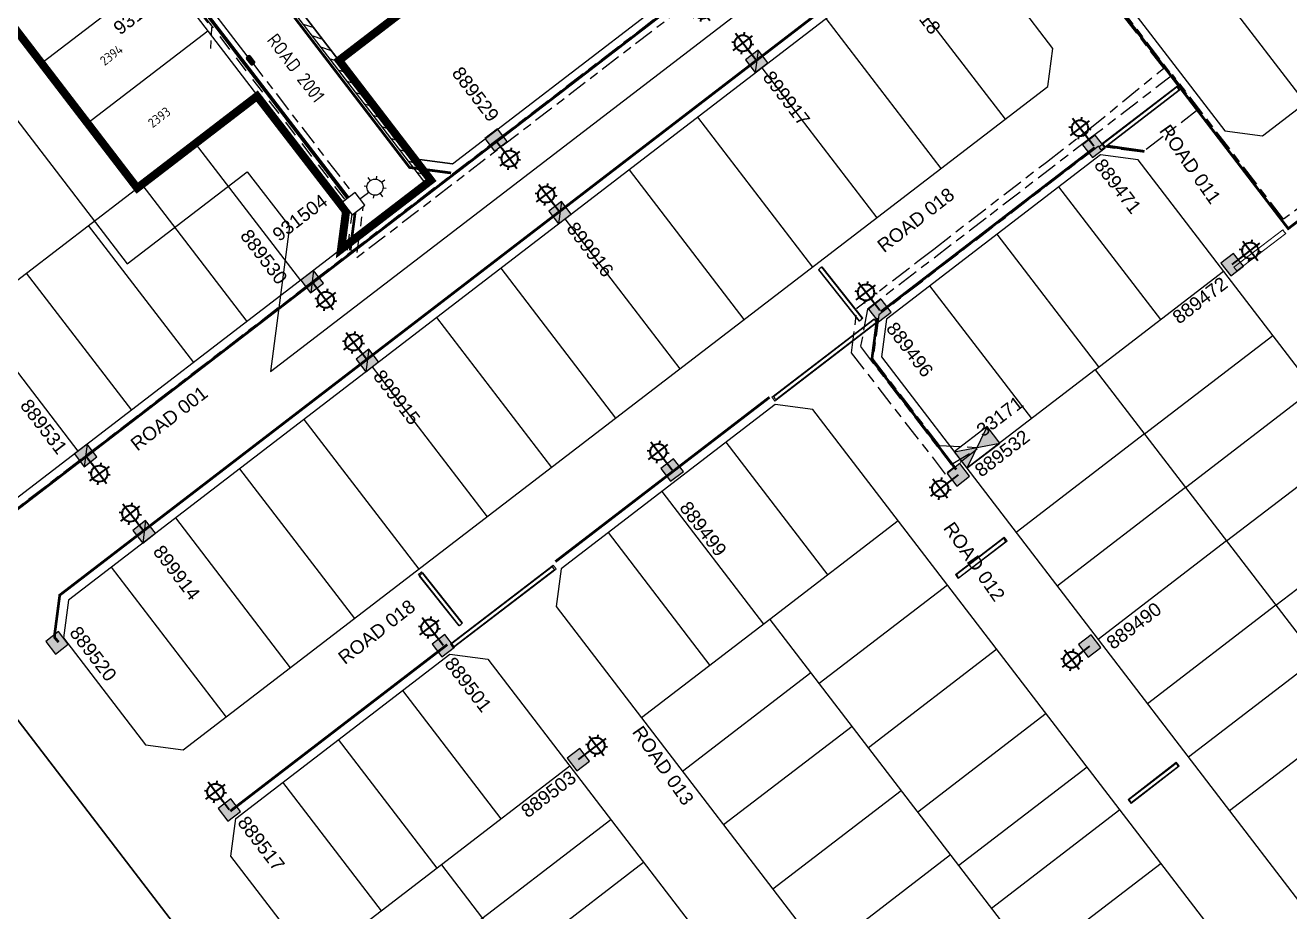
# Model space of a CAD drawing. Extents: x 296374 to 298792, y 6267790 to 6270844.
# Drawn here: x 298104 to 298338.4, y 6269581.8 to 6269746.1 of the extents above; entities that cross this region are included whole.
import ezdxf
from ezdxf.enums import TextEntityAlignment as Align

# ---------------------------------------------------------------- set-up
doc = ezdxf.new("R2010")
doc.units = 0
for name, pattern in [('Cable Exist UG', [8.2, 4, -1.2, 1.8, -1.2]), ('Dash', [5, 3, -2]), ('DASHED', [0.75, 0.5, -0.25]), ('DASHED2', [9.525, 6.35, -3.175]), ('IE Trench LV', [6.5, 5, -1.5]), ('Trench-Service', [1.5, 1, -0.5])]:
    doc.linetypes.add(name, pattern=pattern)
for name, color, linetype in [('_User Miscellaneous7', 7, 'Continuous'), ('_User_Boundary_Stage24', 252, 'DASHED2'), ('_User_Equip_Easement', 7, 'Continuous'), ('_User_Exist_HV', 7, 'Cable Exist UG'), ('_User_Exist_RoadCross', 7, 'Continuous'), ('_User_Exist_Trench', 7, 'Continuous'), ('_User_Roadnames', 7, 'Continuous'), ('_User_SL_Exist', 7, 'Continuous'), ('_User_xref', 251, 'Continuous'), ('D-RD-Stage24A_BDY', 252, 'Continuous'), ('Equip_SP_HV_NEW', 2, 'Continuous'), ('Equip_SP_SL_EXT', 7, 'Continuous'), ('Equip_SP_SL_NEW', 2, 'Continuous'), ('Mains_HV_NEW_U97', 2, 'Continuous'), ('Mains_SL_NEW_R6', 2, 'Continuous'), ('Notes', 7, 'Continuous'), ('Services_SP_NEW_UG', 7, 'Trench-Service'), ('Sub_SP_EXT', 7, 'Continuous'), ('SupportsUG_SP_LV_SL_EXT', 7, 'Continuous'), ('SupportsUG_SP_LV_SL_NEW', 2, 'Continuous'), ('Trench_SP_NEW', 2, 'IE Trench LV'), ('X-Masterplan_LotLayout_P2$0$D-LO-LOTS-FUTURE', 251, 'Continuous'), ('X-Masterplan_LotLayout_P2$0$D-LO-Stage 1', 251, 'Continuous'), ('X-Masterplan_LotLayout_P2$0$D-LO-Stage 24', 251, 'Continuous'), ('X-Masterplan_LotLayout_P2$0$D-LO-Stage 26', 251, 'Continuous'), ('X-Masterplan_LotLayout_P2$0$D-RD-Stage1_BDY', 251, 'Continuous'), ('X-Masterplan_LotLayout_P2$0$D-RD-Stage24_BDY', 251, 'Continuous'), ('X-Masterplan_LotLayout_P2$0$D-RD-Stage26_BDY', 251, 'Continuous'), ('XR-600340-P4-CI-DESIGN (06032016)$0$GN-ANNO-TEXT-LOT24', 251, 'Continuous')]:
    doc.layers.add(name, color=color, linetype=linetype)
doc.layers.add('Viewports', color=6, linetype='Continuous', plot=False)
doc.styles.add('CDD_AN-ISOCP', font='isocp.shx')
doc.styles.add('COLUMN_LABEL', font='arial.ttf')
doc.styles.add('iecARIAL', font='arial.ttf', dxfattribs={"height": 2})
doc.styles.add('POLE_LABEL', font='arial.ttf')
doc.styles.add('SL_LABEL', font='arial.ttf')
doc.styles.get("Standard").update_dxf_attribs({"font": 'arial.ttf'})
doc.styles.add('XR-600340-P4-CI-DESIGN (06032016)$0$CDD_AN-ISOCP', font='isocp.shx')
doc.linetypes.add('Cable 1', pattern='A,7,-3,["//",Standard,S=1.5,R=0,X=-2.1,Y=-0.7],-0.001', length=10.001)
doc.linetypes.add('Cable 4', pattern='A,5.25,-0.1,["o",Standard,S=2,R=0,X=1.2,Y=-0.7],-4', length=9.35)
doc.linetypes.add('Cable New UG', pattern='A,7,-0.25,["x",Standard,S=2,R=0,X=0.2,Y=-0.8],-2.1', length=9.35)

# ---------------------------------------------------------------- blocks, each defined once
blk = doc.blocks.new('XR-600340-P4-CI-DESIGN (06032016)')
at = {"layer": 'XR-600340-P4-CI-DESIGN (06032016)$0$GN-ANNO-TEXT-LOT24', "linetype": 'ByBlock', "char_height": 1.75, "attachment_point": 5, "rotation": 37.4542, "style": 'XR-600340-P4-CI-DESIGN (06032016)$0$CDD_AN-ISOCP'}
for s, insert in [('2394', (298119.98, 6269740.55)), ('2393', (298128.84, 6269729.01))]:
    blk.add_mtext(s, dxfattribs=dict(at, insert=insert))
blk = doc.blocks.new('X-Masterplan_LotLayout_P2')
at = {"layer": 'X-Masterplan_LotLayout_P2$0$D-LO-LOTS-FUTURE'}
for p, q in [((298264.32, 6269756.42), (298285.63, 6269728.65)), ((298252.42, 6269747.29), (298273.73, 6269719.52)), ((298240.52, 6269738.16), (298261.83, 6269710.39)), ((298228.62, 6269729.03), (298249.93, 6269701.26)), ((298215.93, 6269719.29), (298237.23, 6269691.52)), ((298204.03, 6269710.16), (298225.33, 6269682.39)), ((298192.13, 6269701.03), (298213.43, 6269673.26)), ((298180.23, 6269691.9), (298201.53, 6269664.13)), ((298168.33, 6269682.76), (298189.63, 6269655)), ((298155.63, 6269673.02), (298176.94, 6269645.26)), ((298143.73, 6269663.89), (298165.04, 6269636.13)), ((298131.83, 6269654.76), (298153.13, 6269626.99)), ((298119.93, 6269645.63), (298141.23, 6269617.86))]:
    blk.add_line(p, q, dxfattribs=at)
at = {"layer": 'X-Masterplan_LotLayout_P2$0$D-LO-Stage 1'}
for p, q in [((298341.3, 6269731.66), (298300.82, 6269784.42)), ((298314.48, 6269691.55), (298295.61, 6269716.14)), ((298303.02, 6269682.76), (298284.15, 6269707.35)), ((298302.34, 6269682.23), (298326.14, 6269700.49)), ((298290.57, 6269673.2), (298271.69, 6269697.79)), ((298311.47, 6269670.33), (298335.27, 6269688.59)), ((298302.34, 6269682.23), (298278.54, 6269663.97)), ((298302.34, 6269682.23), (298369.91, 6269594.17)), ((298319.08, 6269660.41), (298342.88, 6269678.68)), ((298233.88, 6269668.78), (298252.75, 6269644.19)), ((298311.47, 6269670.33), (298287.67, 6269652.07)), ((298326.69, 6269650.5), (298350.49, 6269668.76)), ((298221.98, 6269659.65), (298240.85, 6269635.06)), ((298319.08, 6269660.41), (298295.28, 6269642.15)), ((298335.82, 6269638.6), (298359.62, 6269656.86)), ((298265.84, 6269654.23), (298242.04, 6269635.97)), ((298212.06, 6269652.04), (298230.93, 6269627.45)), ((298326.69, 6269650.5), (298302.89, 6269632.23)), ((298274.97, 6269642.33), (298251.17, 6269624.07)), ((298335.82, 6269638.6), (298312.02, 6269620.33)), ((298242.04, 6269635.97), (298218.24, 6269617.71)), ((298242.04, 6269635.97), (298309.61, 6269547.9)), ((298284.11, 6269630.43), (298260.3, 6269612.17)), ((298343.43, 6269628.68), (298319.63, 6269610.42)), ((298249.65, 6269626.05), (298225.85, 6269607.79)), ((298192.24, 6269599.02), (298173.98, 6269622.82)), ((298293.24, 6269618.53), (298269.43, 6269600.27)), ((298351.04, 6269618.76), (298327.24, 6269600.5)), ((298257.26, 6269616.13), (298233.46, 6269597.87)), ((298180.34, 6269589.89), (298162.08, 6269613.69)), ((298204.94, 6269608.76), (298181.14, 6269590.5)), ((298300.85, 6269608.61), (298277.04, 6269590.35)), ((298170.03, 6269581.98), (298151.77, 6269605.78)), ((298266.39, 6269604.23), (298242.59, 6269585.97)), ((298306.93, 6269600.68), (298283.13, 6269582.42)), ((298212.55, 6269598.84), (298164.94, 6269562.32)), ((298275.52, 6269592.33), (298251.72, 6269574.07)), ((298181.14, 6269590.5), (298157.33, 6269572.24)), ((298181.14, 6269590.5), (298249.31, 6269501.64)), ((298218.63, 6269590.91), (298194.83, 6269572.65)), ((298314.54, 6269590.76), (298290.74, 6269572.5))]:
    blk.add_line(p, q, dxfattribs=at)
at = {"layer": 'X-Masterplan_LotLayout_P2$0$D-LO-Stage 24'}
for p, q in [((298246.52, 6269804.27), (298162.16, 6269739.54)), ((298129.32, 6269756.06), (298107.1, 6269739.02)), ((298137.84, 6269744.96), (298115.62, 6269727.91))]:
    blk.add_line(p, q, dxfattribs=at)
at = {"layer": 'X-Masterplan_LotLayout_P2$0$D-LO-Stage 26'}
for points in [[(298135.53, 6269724.15), (298155.01, 6269698.76)], [(298125.61, 6269716.54), (298145.09, 6269691.15)], [(298115.69, 6269708.93), (298135.17, 6269683.54)], [(298104.19, 6269700.11), (298123.67, 6269674.72)], [(298094.27, 6269692.5), (298113.75, 6269667.11)]]:
    blk.add_lwpolyline(points, dxfattribs=at)
at = {"layer": 'X-Masterplan_LotLayout_P2$0$D-RD-Stage1_BDY'}
for points in [[(298326.36, 6269726.5), (298333.37, 6269725.57), (298436.58, 6269804.76)], [(298303.14, 6269756.76), (298326.36, 6269726.5)]]:
    blk.add_lwpolyline(points, dxfattribs=at)
at = {"layer": 'X-Masterplan_LotLayout_P2$0$D-RD-Stage1_BDY', "flags": 128}
for points in [[(298264.51, 6269756.56), (298112, 6269639.55), (298111.07, 6269632.53), (298126.29, 6269612.7), (298133.3, 6269611.78), (298293.56, 6269734.74), (298294.49, 6269741.75), (298287.87, 6269750.37)], [(298209.77, 6269477.61), (298098.38, 6269622.8), (298091.37, 6269623.72), (298053.53, 6269594.69)], [(298091.37, 6269623.72), (298098.38, 6269622.8), (298209.77, 6269477.61), (298208.85, 6269470.6), (298207.76, 6269469.76)]]:
    blk.add_lwpolyline(points, dxfattribs=at)
for points in [[(298303.3, 6269722.04), (298263.63, 6269691.61), (298262.71, 6269684.6), (298343.06, 6269579.87), (298350.07, 6269578.95), (298389.74, 6269609.38), (298390.67, 6269616.39), (298310.31, 6269721.12)], [(298243.01, 6269675.78), (298203.34, 6269645.35), (298202.41, 6269638.34), (298282.77, 6269533.61), (298289.78, 6269532.69), (298329.44, 6269563.12), (298330.37, 6269570.13), (298250.02, 6269674.86)], [(298229.48, 6269486.42), (298222.47, 6269487.35), (298142.12, 6269592.07), (298143.04, 6269599.08), (298182.71, 6269629.52), (298189.72, 6269628.6), (298270.07, 6269523.87), (298269.15, 6269516.86)]]:
    blk.add_lwpolyline(points, close=True, dxfattribs=at)
at = {"layer": 'X-Masterplan_LotLayout_P2$0$D-RD-Stage24_BDY'}
for points in [[(298036.18, 6269877.45), (298147.03, 6269732.98)], [(298013.97, 6269860.41), (298124.82, 6269715.93)]]:
    blk.add_lwpolyline(points, dxfattribs=at)
at = {"layer": 'X-Masterplan_LotLayout_P2$0$D-RD-Stage24_BDY', "flags": 128}
blk.add_lwpolyline([(298183.17, 6269720.37), (298254.73, 6269775.27), (298256.86, 6269780.07), (298255.61, 6269788.48), (298255.4, 6269789.35), (298252.04, 6269796.46), (298248.74, 6269801.38), (298245.3, 6269805.85), (298231.3, 6269824.1), (298224.29, 6269825.03), (298147.86, 6269766.39), (298146.94, 6269759.38), (298176.16, 6269721.29)], close=True, dxfattribs=at)
at = {"layer": 'X-Masterplan_LotLayout_P2$0$D-RD-Stage26_BDY', "flags": 128}
blk.add_lwpolyline([(298012.42, 6269629.69), (298147.03, 6269732.98), (298163.47, 6269711.56), (298162.54, 6269704.54), (298046.97, 6269615.87), (298040.73, 6269611.08), (298035.38, 6269609.83), (298032.31, 6269610.12), (298024.22, 6269615.15, -0.012312), (298023.47, 6269615.92, -0.014685), (298019.76, 6269620.2, -0.007714), (298017.91, 6269622.54), (298014.85, 6269626.52), (298012.42, 6269629.69)], format="xyb", dxfattribs=at)
blk = doc.blocks.new('SL_LANTERN_EXT')
at = {"lineweight": 40}
for p, q in [((-1.46, 5.68), (-1.06, 5.28)), ((0, 1.97), (0, 6.47)), ((1.46, 5.68), (1.06, 5.28)), ((-2.25, 4.22), (2.25, 4.22)), ((-1.46, 2.76), (-1.06, 3.16)), ((0, 0), (0, 2.72)), ((1.46, 2.76), (1.06, 3.16))]:
    blk.add_line(p, q, dxfattribs=at)
blk.add_circle((0, 4.22), 1.5, dxfattribs=at)
at = {"style": 'iecARIAL', "flags": 8}
blk.add_attdef('ASSET_NUM', (1.5, 1.5), '', height=2.5, dxfattribs=at)
for tag, p, height, flags in [('OPERATING_VOLTAGE', (0.98, -1.65), 0.2, 9), ('ORIENTATION', (0.98, -1.85), 0.2, 9), ('OWNED_BY', (0.98, -2.05), 0.2, 9), ('STATE', (0.98, -2.25), 0.2, 9), ('CONSTRUCTED_VOLTAGE', (0.98, -0.65), 0.2, 9), ('CONTROL_TYPE', (0.98, -0.85), 0.2, 9), ('LANTERN_PURPOSE', (0.98, -1.05), 0.2, 9), ('LANTERN_TYPE', (0.98, -1.25), 0.2, 9), ('NO_PHASES', (0.98, -1.45), 0.2, 9), ('USAGE', (0.98, -2.45), 0.2, 9), ('LNUMBER', (2.18, -3.25), 2.5, 8), ('CEXIST', (0.98, -2.65), 0.2, 9), ('CNEW', (0.98, -2.85), 0.2, 9), ('CNUMBER', (0.98, -3.05), 0.2, 9), ('CREMOVE', (0.98, -3.25), 0.2, 9), ('CREPLACE', (0.98, -3.45), 0.2, 9), ('LKINGHEIGHT', (0.98, -3.65), 0.2, 9), ('LBRACKET', (0.98, -3.85), 0.2, 9), ('LBRACKETVOCAB', (0.98, -4.05), 0.2, 9), ('LCATEGORY', (0.98, -4.25), 0.2, 9), ('LCHARGE1', (0.98, -4.45), 0.2, 9), ('LCHARGE1PERCENT', (0.98, -4.65), 0.2, 9), ('LCHARGE2', (0.98, -4.85), 0.2, 9), ('LCHARGE2PERCENT', (0.98, -5.05), 0.2, 9), ('LCHARGE3', (0.98, -5.25), 0.2, 9), ('LCHARGE3PERCENT', (0.98, -5.45), 0.2, 9), ('LEXIST', (0.98, -5.65), 0.2, 9), ('LLAMP', (0.98, -5.85), 0.2, 9), ('LLAMPVOCAB', (0.98, -6.05), 0.2, 9), ('LMAST', (0.98, -6.25), 0.2, 9), ('LMASTVOCAB', (0.98, -6.45), 0.2, 9), ('LNEW', (0.98, -6.65), 0.2, 9), ('LANTNUMBER', (0.98, -6.85), 0.2, 9), ('STREETNAME', (0.98, -9.25), 0.2, 9), ('SUBURB', (0.98, -9.45), 0.2, 1), ('LOUTREACH', (0.98, -7.25), 0.2, 9), ('LOUTREACHVOCAB', (0.98, -7.45), 0.2, 9), ('LRATECODE', (0.98, -7.65), 0.2, 9), ('LREMOVE', (0.98, -7.85), 0.2, 9), ('LREPLACE', (0.98, -8.05), 0.2, 9), ('LTYPE', (0.98, -8.25), 0.2, 9), ('LTYPEVOCAB', (0.98, -8.45), 0.2, 9), ('LEGEND', (0.98, -8.65), 0.2, 9), ('LOCATION', (0.98, -8.85), 0.2, 9), ('NOTES', (0.98, -9.05), 0.2, 9)]:
    blk.add_attdef(tag, p, '', height=height, dxfattribs=dict(flags=flags))
blk = doc.blocks.new('*U81')
at = {"lineweight": 40}
for p, q in [((0, 0), (2.67, 0.03)), ((1.92, 0.02), (6.42, 0.07)), ((2.69, 1.49), (3.09, 1.1)), ((4.14, 2.3), (4.19, -2.2)), ((5.61, 1.52), (5.21, 1.12)), ((2.72, -1.43), (3.12, -1.02)), ((5.64, -1.39), (5.24, -1))]:
    blk.add_line(p, q, dxfattribs=at)
blk.add_circle((4.17, 0.05), 1.5, dxfattribs=at)
at = {"style": 'iecARIAL', "flags": 8}
blk.add_attdef('ASSET_NUM', (1.5, 1.5), '', height=2.5, dxfattribs=at)
for tag, p, height, flags in [('OPERATING_VOLTAGE', (0.98, -1.65), 0.2, 9), ('ORIENTATION', (0.98, -1.85), 0.2, 9), ('OWNED_BY', (0.98, -2.05), 0.2, 9), ('STATE', (0.98, -2.25), 0.2, 9), ('CONSTRUCTED_VOLTAGE', (0.98, -0.65), 0.2, 9), ('CONTROL_TYPE', (0.98, -0.85), 0.2, 9), ('LANTERN_PURPOSE', (0.98, -1.05), 0.2, 9), ('LANTERN_TYPE', (0.98, -1.25), 0.2, 9), ('NO_PHASES', (0.98, -1.45), 0.2, 9), ('USAGE', (0.98, -2.45), 0.2, 9), ('LNUMBER', (2.18, -3.25), 2.5, 8), ('CEXIST', (0.98, -2.65), 0.2, 9), ('CNEW', (0.98, -2.85), 0.2, 9), ('CNUMBER', (0.98, -3.05), 0.2, 9), ('CREMOVE', (0.98, -3.25), 0.2, 9), ('CREPLACE', (0.98, -3.45), 0.2, 9), ('LKINGHEIGHT', (0.98, -3.65), 0.2, 9), ('LBRACKET', (0.98, -3.85), 0.2, 9), ('LBRACKETVOCAB', (0.98, -4.05), 0.2, 9), ('LCATEGORY', (0.98, -4.25), 0.2, 9), ('LCHARGE1', (0.98, -4.45), 0.2, 9), ('LCHARGE1PERCENT', (0.98, -4.65), 0.2, 9), ('LCHARGE2', (0.98, -4.85), 0.2, 9), ('LCHARGE2PERCENT', (0.98, -5.05), 0.2, 9), ('LCHARGE3', (0.98, -5.25), 0.2, 9), ('LCHARGE3PERCENT', (0.98, -5.45), 0.2, 9), ('LEXIST', (0.98, -5.65), 0.2, 9), ('LLAMP', (0.98, -5.85), 0.2, 9), ('LLAMPVOCAB', (0.98, -6.05), 0.2, 9), ('LMAST', (0.98, -6.25), 0.2, 9), ('LMASTVOCAB', (0.98, -6.45), 0.2, 9), ('LNEW', (0.98, -6.65), 0.2, 9), ('LANTNUMBER', (0.98, -6.85), 0.2, 9), ('STREETNAME', (0.98, -9.25), 0.2, 9), ('SUBURB', (0.98, -9.45), 0.2, 1), ('LOUTREACH', (0.98, -7.25), 0.2, 9), ('LOUTREACHVOCAB', (0.98, -7.45), 0.2, 9), ('LRATECODE', (0.98, -7.65), 0.2, 9), ('LREMOVE', (0.98, -7.85), 0.2, 9), ('LREPLACE', (0.98, -8.05), 0.2, 9), ('LTYPE', (0.98, -8.25), 0.2, 9), ('LTYPEVOCAB', (0.98, -8.45), 0.2, 9), ('LEGEND', (0.98, -8.65), 0.2, 9), ('LOCATION', (0.98, -8.85), 0.2, 9), ('NOTES', (0.98, -9.05), 0.2, 9)]:
    blk.add_attdef(tag, p, '', height=height, dxfattribs=dict(flags=flags))
blk = doc.blocks.new('HV_STJ_NEW')
blk.add_hatch(color=256).paths.add_polyline_path([(0.91, 0.13, 0.414214), (0.59, 0.45), (-0.59, 0.45, 0.414214), (-0.91, 0.13), (-0.91, -0.13, 0.414214), (-0.59, -0.45), (0.59, -0.45, 0.414214), (0.91, -0.13)])
blk.add_lwpolyline([(-0.91, 0.13), (-0.91, -0.13, 0.414214), (-0.59, -0.45), (0.59, -0.45, 0.414214), (0.91, -0.13), (0.91, 0.13, 0.414214), (0.59, 0.45), (-0.59, 0.45, 0.414214)], format="xyb", close=True)
for tag, flags, p in [('ORIENTATION', 9, (1.5, 0)), ('OWNED_BY', 9, (1.5, -0.8)), ('OPERATED_BY', 9, (1.5, -1)), ('TYPE', 9, (1.5, -1.4)), ('OPERATING_VOLTAGE', 9, (1.5, -1.6)), ('CONSTRUCTED_VOLTAGE', 9, (1.5, -1.8)), ('Z', 1, (1.5, -2.2)), ('USAGE', 9, (1.5, -0.2)), ('LEGEND', 9, (1.5, -0.4)), ('NOTES', 9, (1.5, -0.6)), ('MAINTAINED_BY', 9, (1.5, -1.2)), ('NUMBER_OF_PHASES', 9, (1.5, -2))]:
    blk.add_attdef(tag, text='', height=0.2, dxfattribs=dict(flags=flags)).set_placement(p, align=Align.MIDDLE_LEFT)
blk = doc.blocks.new('SUB_PADMOUNT_EXT')
for points in [[(0, 0), (-3.84, 1.92), (-3.84, -1.92)], [(0, 0), (3.84, 1.92), (3.84, -1.92)]]:
    blk.add_hatch(color=256).paths.add_polyline_path(points)
for p, q in [((3.84, 1.92), (-3.84, -1.92)), ((-3.84, 1.92), (3.84, -1.92))]:
    blk.add_line(p, q)
blk.add_lwpolyline([(-3.84, -1.92), (3.84, -1.92), (3.84, 1.92), (-3.84, 1.92)], close=True)
for tag, height, flags, p in [('ASSET_NUM', 2.5, 8, (2, 2)), ('STREET_CODE', 0.2, 9, (1.5, 0)), ('CONSTRUCTED_VOLTAGE', 0.2, 9, (1.5, -0.2)), ('OPERATING_VOLTAGE', 0.2, 9, (1.5, -0.6)), ('ORIENTATION', 0.2, 9, (1.5, -0.8)), ('OWNED_BY', 0.2, 9, (1.5, -1)), ('OPERATED_BY', 0.2, 9, (1.5, -1.2)), ('SECONDARY_VOLTAGE', 0.2, 9, (1.5, -1.6)), ('STATE', 0.2, 9, (1.5, -1.8)), ('SUBSTATION_TYPE', 0.2, 9, (1.5, -2.2)), ('NO_PHASES', 0.2, 9, (1.5, -0.4)), ('MAINTAINED_BY', 0.2, 9, (1.5, -1.4)), ('PARENT', 0.2, 9, (1.5, -2)), ('USAGE', 0.2, 9, (1.5, -2.4)), ('STREETNAME', 0.2, 9, (1.5, -3)), ('SUBURB', 0.2, 9, (1.5, -3.2)), ('Z', 0.2, 1, (1.5, -3.6)), ('LEGEND', 0.2, 9, (1.5, -2.6)), ('LOCATION', 0.2, 9, (1.5, -2.8)), ('NOTES', 0.2, 9, (1.5, -3.4))]:
    blk.add_attdef(tag, text='', height=height, dxfattribs=dict(flags=flags)).set_placement(p, align=Align.MIDDLE_LEFT)
blk = doc.blocks.new('*U102')
blk.add_line((0, 0), (0, 0))
at = {"style": 'SL_LABEL', "flags": 9}
for tag, height, p in [('ASSET_NUM', 2.5, (2, 2)), ('STREET_CODE', 0.2, (0, -0.2))]:
    blk.add_attdef(tag, text='', height=height, dxfattribs=at).set_placement(p, align=Align.MIDDLE_LEFT)
at = {"flags": 1}
blk.add_attdef('Z', (0, 0), '', height=0.2, dxfattribs=at)
at = {"flags": 9}
for tag, p in [('CONSTRUCTED_VOLTAGE', (0, -0.4)), ('CONTROL_TYPE', (0, -0.6)), ('OPERATING_VOLTAGE', (0, -1.4)), ('ORIENTATION', (0, -1.6)), ('OWNED_BY', (0, -1.8)), ('STATE', (0, -2)), ('CEXIST', (0, -2.4)), ('LANTERN_PURPOSE', (0, -0.8)), ('LANTERN_TYPE', (0, -1)), ('NO_PHASES', (0, -1.2)), ('USAGE', (0, -2.2)), ('CNEW', (0, -2.6)), ('CNUMBER', (0, -2.8))]:
    blk.add_attdef(tag, text='', height=0.2, dxfattribs=at).set_placement(p, align=Align.MIDDLE_LEFT)
blk.add_wipeout([(0.91, -8.7), (-0.63, -8.07), (-1.56, -6.7), (-0.93, -5.17), (0.43, -4.12), (1.97, -4.86), (2.91, -6.23), (2.28, -7.76)])
for p, q in [((0, 0), (0.52, -4.98)), ((-0.82, -6.62), (-1.56, -6.7)), ((-0.93, -5.17), (-0.49, -5.52)), ((1.97, -4.86), (1.62, -5.3)), ((2.91, -6.23), (2.17, -6.31)), ((-0.63, -8.07), (-0.27, -7.63)), ((0.83, -7.96), (0.91, -8.7)), ((2.28, -7.76), (1.84, -7.41))]:
    blk.add_line(p, q)
blk.add_circle((0.67, -6.46), 1.5)
for tag, height, flags, p in [('LNUMBER', 2.5, 8, (1.2, -2.8)), ('CREMOVE', 0.2, 9, (0, -3)), ('CREPLACE', 0.2, 9, (0, -3.2)), ('LKINGHEIGHT', 0.2, 9, (0, -3.4)), ('LBRACKET', 0.2, 9, (0, -3.6)), ('LBRACKETVOCAB', 0.2, 9, (0, -3.8)), ('LCATEGORY', 0.2, 9, (0, -4)), ('LCHARGE1', 0.2, 9, (0, -4.2)), ('LCHARGE1PERCENT', 0.2, 9, (0, -4.4)), ('LCHARGE2', 0.2, 9, (0, -4.6)), ('LCHARGE2PERCENT', 0.2, 9, (0, -4.8)), ('LCHARGE3', 0.2, 9, (0, -5)), ('LCHARGE3PERCENT', 0.2, 9, (0, -5.2)), ('LEXIST', 0.2, 9, (0, -5.4)), ('LLAMP', 0.2, 9, (0, -5.6)), ('LLAMPVOCAB', 0.2, 9, (0, -5.8)), ('LMAST', 0.2, 9, (0, -6)), ('LMASTVOCAB', 0.2, 9, (0, -6.2)), ('LNEW', 0.2, 9, (0, -6.4)), ('LANTNUMBER', 0.2, 9, (0, -6.6)), ('LOUTREACH', 0.2, 9, (0, -7)), ('SUBURB', 0.2, 9, (0, -8.6)), ('STREETNAME', 0.2, 9, (0, -8.8)), ('LOUTREACHVOCAB', 0.2, 9, (0, -7.2)), ('LRATECODE', 0.2, 9, (0, -7.4)), ('LREMOVE', 0.2, 9, (0, -7.6)), ('LREPLACE', 0.2, 9, (0, -7.8)), ('LTYPE', 0.2, 9, (0, -8)), ('LTYPEVOCAB', 0.2, 9, (0, -8.2)), ('LEGEND', 0.2, 9, (0, -8.4)), ('LOCATION', 0.2, 9, (0, -9)), ('NOTES', 0.2, 9, (0, -9.2)), ('MAINTAINED_BY', 0.2, 9, (0, -9.86))]:
    blk.add_attdef(tag, text='', height=height, dxfattribs=dict(flags=flags)).set_placement(p, align=Align.MIDDLE_LEFT)
blk.add_attdef('OPERATED_BY', (0, -9.61), '', height=0.2, dxfattribs=at)
blk = doc.blocks.new('COLUMN_NEW')
at = {"flags": 1}
blk.add_attdef('Z', text='', height=0.2, dxfattribs=at).set_placement((1.5, -2.8), align=Align.MIDDLE_LEFT)
blk.add_wipeout([(-1.485, -1.485), (1.485, -1.485), (1.485, 1.485), (-1.485, 1.485)])
at = {"lineweight": -3}
blk.add_lwpolyline([(-1.485, -1.485), (1.485, -1.485), (1.485, 1.485), (-1.485, 1.485)], close=True, dxfattribs=at)
for tag, height, flags, p in [('ASSET_NUM', 2.5, 8, (2, 2)), ('STREET_CODE', 0.2, 9, (1.5, 0)), ('OWNED_BY', 0.2, 9, (1.5, -0.4)), ('OPERATED_BY', 0.2, 9, (1.5, -0.6)), ('STATE', 0.2, 9, (1.5, -1)), ('SUBURB', 0.2, 9, (1.5, -1.8)), ('STREETNAME', 0.2, 9, (1.5, -2)), ('COLUMN_TYPE', 0.2, 9, (1.5, -0.2)), ('USAGE', 0.2, 9, (1.5, -1.2)), ('MAINTAINED_BY', 0.2, 9, (1.5, -0.8)), ('LEGEND', 0.2, 9, (1.5, -1.4)), ('PARENT', 0.2, 9, (1.5, -1.6)), ('LOCATION', 0.2, 9, (1.5, -2.2)), ('NOTES', 0.2, 9, (1.5, -2.4)), ('LABEL_ALIGNMENT', 0.2, 9, (1.5, -2.6))]:
    blk.add_attdef(tag, text='', height=height, dxfattribs=dict(flags=flags)).set_placement(p, align=Align.MIDDLE_LEFT)
at = {"style": 'POLE_LABEL', "flags": 9}
blk.add_attdef('STRUCTURE_PLANT_NUMBER', text='', height=0.2, dxfattribs=at).set_placement((1.5, 0.242), align=Align.MIDDLE_LEFT)
blk = doc.blocks.new('COLUMN_EXT')
blk.add_hatch(color=256).paths.add_polyline_path([(-1.49, 1.48), (-1.49, -1.49), (1.48, -1.49), (1.48, 1.48)])
blk.add_lwpolyline([(-1.49, -1.49), (1.48, -1.49), (1.48, 1.48), (-1.49, 1.48)], close=True)
for tag, height, style, flags, p in [('ASSET_NUM', 2.5, 'COLUMN_LABEL', 8, (2, 2)), ('STRUCTURE_PLANT_NUMBER', 0.2, 'POLE_LABEL', 9, (1.81, 0.03)), ('STREET_CODE', 0.2, 'COLUMN_LABEL', 9, (1.81, -0.2))]:
    blk.add_attdef(tag, text='', height=height, dxfattribs=dict(style=style, flags=flags)).set_placement(p, align=Align.MIDDLE_LEFT)
at = {"flags": 1}
blk.add_attdef('Z', (1.81, -2.35), '', height=0.2, dxfattribs=at)
at = {"flags": 9}
for tag, p in [('COLUMN_TYPE', (1.81, -0.4)), ('OWNED_BY', (1.81, -0.6)), ('STATE', (1.81, -0.8)), ('USAGE', (1.81, -1)), ('STREETNAME', (1.81, -1.6)), ('SUBURB', (1.81, -1.8)), ('LEGEND', (1.81, -1.2)), ('LOCATION', (1.81, -1.4)), ('NOTES', (1.81, -2))]:
    blk.add_attdef(tag, text='', height=0.2, dxfattribs=at).set_placement(p, align=Align.MIDDLE_LEFT)

msp = doc.modelspace()

# ---------------------------------------------------------------- hatches: boundary and pattern name
at = {"layer": '_User_Equip_Easement'}
h = msp.add_hatch(dxfattribs=at)
h.set_pattern_fill('ANSI31', color=256, scale=0.48, angle=80)
h.set_pattern_definition([(162.4963, (298226.3864, 6269882.092), (-0.45837, -1.453435), [])])
h.paths.add_polyline_path([(298250.62371, 6269798.56436), (298251.57771, 6269799.2963), (298249.7116, 6269802.07907), (298246.25427, 6269806.58521), (298231.95118, 6269825.22723), (298223.95495, 6269826.28048), (298154.77765, 6269773.20419), (298146.73991, 6269767.03724), (298145.6868, 6269759.04112), (298178.25101, 6269716.59695), (298179.20308, 6269717.3274), (298146.94143, 6269759.37722), (298147.86473, 6269766.38775), (298224.29105, 6269825.02584), (298231.30168, 6269824.10242), (298245.30221, 6269805.85474), (298248.73626, 6269801.37895)])

# ---------------------------------------------------------------- linework, layer by layer
at = {"layer": '_User Miscellaneous7', "linetype": 'Cable Exist UG'}
for points in [[(298448.82063, 6269790.5704), (298391.22126, 6269746.96581), (298382.18353, 6269743.07784), (298337.26475, 6269710.12542), (298316.74624, 6269736.86835), (298301.42428, 6269725.13259), (298282.14508, 6269710.34062), (298260.14328, 6269693.45974), (298258.8333, 6269686.51186), (298275.61867, 6269664.64868), (298280.42692, 6269667.51948)], [(298280.42692, 6269667.51948), (298280.42692, 6269667.51948), (298274.59958, 6269662.89848), (298274.59958, 6269662.89848), (298257.14566, 6269685.37457), (298258.23186, 6269693.69222), (298269.46435, 6269702.3341), (298272.39508, 6269704.59642), (298272.39508, 6269704.59642), (298293.3116, 6269720.7197), (298301.05434, 6269726.68552), (298315.0431, 6269738.10248), (298315.0431, 6269738.10248), (298300.28008, 6269757.28278)]]:
    msp.add_lwpolyline(points, dxfattribs=at)
at = {"layer": '_User_Exist_HV', "lineweight": -3, "ltscale": 0.95, "flags": 128}
msp.add_lwpolyline([(298145.75757, 6269739.56273), (298166.60241, 6269712.39428), (298165.35704, 6269702.9383), (298257.16344, 6269773.3656), (298260.10491, 6269780.56636), (298279.33494, 6269795.3206), (298283.83025, 6269796.10151), (298289.31292, 6269798.02839), (298293.15839, 6269800.97836), (298382.59516, 6269869.59872), (298386.48382, 6269872.58229, 0.05590749), (298409.24129, 6269894.32503), (298428.84883, 6269868.65841)], format="xyb", dxfattribs=at)
at = {"layer": '_User_Exist_RoadCross'}
for p, q in [((298302.99187, 6269723.54268), (298317.46481, 6269734.64704)), ((298317.46481, 6269734.64704), (298317.68395, 6269734.36143)), ((298317.90309, 6269734.07581), (298317.68395, 6269734.36143)), ((298303.43015, 6269722.97145), (298317.90309, 6269734.07581)), ((298302.99187, 6269723.54268), (298303.21101, 6269723.25706)), ((298303.43015, 6269722.97145), (298303.21101, 6269723.25706)), ((298251.09367, 6269700.80008), (298251.37561, 6269701.02393)), ((298258.64315, 6269691.29151), (298251.09367, 6269700.80008)), ((298251.65755, 6269701.24778), (298251.37561, 6269701.02393)), ((298259.20703, 6269691.73922), (298251.65755, 6269701.24778)), ((298242.69403, 6269677.25648), (298261.38765, 6269691.59916)), ((298243.13231, 6269676.68525), (298261.82593, 6269691.02793)), ((298258.64315, 6269691.29151), (298258.92509, 6269691.51537)), ((298259.20703, 6269691.73922), (298258.92509, 6269691.51537)), ((298261.38765, 6269691.59916), (298261.60679, 6269691.31354)), ((298261.82593, 6269691.02793), (298261.60679, 6269691.31354)), ((298242.69403, 6269677.25648), (298242.91317, 6269676.97086)), ((298243.13231, 6269676.68525), (298242.91317, 6269676.97086)), ((298276.581, 6269644.25541), (298285.35977, 6269650.99092)), ((298277.01928, 6269643.68417), (298285.79805, 6269650.41968)), ((298285.35977, 6269650.99092), (298285.57891, 6269650.7053)), ((298285.79805, 6269650.41968), (298285.57891, 6269650.7053)), ((298182.95794, 6269631.42397), (298201.65156, 6269645.76665)), ((298183.39622, 6269630.85273), (298202.08984, 6269645.19541)), ((298201.65156, 6269645.76665), (298201.8707, 6269645.48103)), ((298202.08984, 6269645.19541), (298201.8707, 6269645.48103)), ((298176.89559, 6269644.32356), (298177.17753, 6269644.54742)), ((298184.44507, 6269634.815), (298176.89559, 6269644.32356)), ((298177.45947, 6269644.77127), (298177.17753, 6269644.54742)), ((298185.00895, 6269635.26271), (298177.45947, 6269644.77127)), ((298276.581, 6269644.25541), (298276.80014, 6269643.96979)), ((298277.01928, 6269643.68417), (298276.80014, 6269643.96979)), ((298184.44507, 6269634.815), (298184.72701, 6269635.03885)), ((298185.00895, 6269635.26271), (298184.72701, 6269635.03885)), ((298182.95794, 6269631.42397), (298183.17708, 6269631.13835)), ((298183.39622, 6269630.85273), (298183.17708, 6269631.13835)), ((298308.53895, 6269602.60281), (298317.31772, 6269609.33832)), ((298308.97723, 6269602.03157), (298317.756, 6269608.76708)), ((298317.31772, 6269609.33832), (298317.53686, 6269609.0527)), ((298317.756, 6269608.76708), (298317.53686, 6269609.0527)), ((298308.53895, 6269602.60281), (298308.75809, 6269602.31719)), ((298308.97723, 6269602.03157), (298308.75809, 6269602.31719))]:
    msp.add_line(p, q, dxfattribs=at)
at = {"layer": '_User_Exist_RoadCross', "lineweight": 0}
for p, q in [((298317.56548, 6269734.85652), (298303.6739, 6269724.19151)), ((298317.56548, 6269734.85652), (298317.84255, 6269734.49562)), ((298318.11963, 6269734.13471), (298317.84255, 6269734.49562)), ((298318.11963, 6269734.13471), (298304.22806, 6269723.4697)), ((298303.6739, 6269724.19151), (298303.95098, 6269723.8306)), ((298304.22806, 6269723.4697), (298303.95098, 6269723.8306)), ((298328.04064, 6269701.25354), (298337.09215, 6269708.16826)), ((298328.59307, 6269700.5304), (298337.64458, 6269707.44512)), ((298337.09215, 6269708.16826), (298337.36837, 6269707.80669)), ((298337.64458, 6269707.44512), (298337.36837, 6269707.80669)), ((298251.01927, 6269700.741), (298251.37561, 6269701.02393)), ((298251.01927, 6269700.741), (298258.56875, 6269691.23244)), ((298251.73195, 6269701.30685), (298251.37561, 6269701.02393)), ((298251.73195, 6269701.30685), (298259.28143, 6269691.79829)), ((298328.04064, 6269701.25354), (298328.31685, 6269700.89197)), ((298328.59307, 6269700.5304), (298328.31685, 6269700.89197)), ((298261.36668, 6269691.67223), (298242.41968, 6269677.11456)), ((298261.92111, 6269690.95063), (298242.97411, 6269676.39296)), ((298258.56875, 6269691.23244), (298258.92509, 6269691.51537)), ((298259.28143, 6269691.79829), (298258.92509, 6269691.51537)), ((298261.36668, 6269691.67223), (298261.64389, 6269691.31143)), ((298261.92111, 6269690.95063), (298261.64389, 6269691.31143)), ((298242.41968, 6269677.11456), (298242.6969, 6269676.75376)), ((298242.97411, 6269676.39296), (298242.6969, 6269676.75376)), ((298276.41092, 6269644.2731), (298285.46243, 6269651.18782)), ((298276.96334, 6269643.54996), (298286.01486, 6269650.46468)), ((298285.46243, 6269651.18782), (298285.73864, 6269650.82625)), ((298286.01486, 6269650.46468), (298285.73864, 6269650.82625)), ((298201.86867, 6269646.01924), (298182.80177, 6269631.44144)), ((298202.42138, 6269645.29632), (298183.35449, 6269630.71852)), ((298201.86867, 6269646.01924), (298202.14502, 6269645.65778)), ((298202.42138, 6269645.29632), (298202.14502, 6269645.65778)), ((298176.99191, 6269644.00259), (298177.34755, 6269644.28639)), ((298176.99191, 6269644.00259), (298184.37137, 6269634.75505)), ((298177.70319, 6269644.57019), (298177.34755, 6269644.28639)), ((298177.70319, 6269644.57019), (298185.08266, 6269635.32265)), ((298276.41092, 6269644.2731), (298276.68713, 6269643.91153)), ((298276.96334, 6269643.54996), (298276.68713, 6269643.91153)), ((298184.37137, 6269634.75505), (298184.72701, 6269635.03885)), ((298185.08266, 6269635.32265), (298184.72701, 6269635.03885)), ((298182.80177, 6269631.44144), (298183.07813, 6269631.07998)), ((298183.35449, 6269630.71852), (298183.07813, 6269631.07998)), ((298308.42246, 6269602.5982), (298317.36575, 6269609.51141)), ((298308.979, 6269601.87823), (298317.92229, 6269608.79144)), ((298317.36575, 6269609.51141), (298317.64402, 6269609.15143)), ((298317.92229, 6269608.79144), (298317.64402, 6269609.15143)), ((298308.42246, 6269602.5982), (298308.70073, 6269602.23822)), ((298308.979, 6269601.87823), (298308.70073, 6269602.23822))]:
    msp.add_line(p, q, dxfattribs=at)
at = {"layer": '_User_Exist_Trench', "lineweight": -3, "const_width": 0.5, "flags": 128}
for points in [[(298022.11619, 6269898.57716), (298165.2434, 6269712.03144), (298164.22816, 6269704.32277)], [(298034.19276, 6269607.53086), (298035.54853, 6269607.40168), (298040.10088, 6269608.47105), (298100.22187, 6269654.60971), (298256.10966, 6269774.19568), (298257.79048, 6269777.97991)], [(298317.9959, 6269734.60077), (298301.71559, 6269755.77053), (298297.81488, 6269762.00504), (298294.87306, 6269772.98886), (298294.24201, 6269776.90083), (298294.45436, 6269777.86937)], [(298110.18039, 6269631.73989), (298109.45167, 6269632.60798), (298109.45167, 6269633.21019), (298110.40029, 6269640.46436), (298263.28977, 6269757.7688), (298268.52001, 6269759.69996)], [(298262.59932, 6269692.95736), (298302.26846, 6269723.39351)], [(298304.45709, 6269723.69171), (298311.46889, 6269722.68127)], [(298276.58017, 6269663.72868), (298260.93346, 6269684.12192), (298261.9487, 6269691.83058)], [(298241.97137, 6269677.13056), (298202.27442, 6269646.67308)], [(298182.23528, 6269631.29805), (298142.00513, 6269600.43147)]]:
    msp.add_lwpolyline(points, dxfattribs=at)
msp.add_lwpolyline([(298449.11304, 6269788.40795), (298396.78323, 6269748.25612, -0.075479649), (298385.92805, 6269742.27257), (298384.45971, 6269741.73142, 0.075479719), (298374.28191, 6269736.12125), (298338.11801, 6269708.3745), (298317.9959, 6269734.60077)], format="xyb", dxfattribs=at)
at = {"layer": '_User_SL_Exist', "color": 7, "linetype": 'Cable Exist UG'}
msp.add_lwpolyline([(298294.47607, 6269777.06927), (298295.09653, 6269773.04351), (298298.02814, 6269762.09783), (298301.86678, 6269755.96251), (298321.43966, 6269730.44088), (298311.12568, 6269722.52749), (298302.88315, 6269723.61304), (298262.22812, 6269692.42047), (298261.14256, 6269684.17794), (298273.42165, 6269668.17391), (298280.41403, 6269667.83282)], dxfattribs=at)
msp.add_lwpolyline([(297899.39192, 6269527.47817, 0.133796395), (297968.07127, 6269554.10654, -0.001656449), (297968.35128, 6269554.31181), (297984.44834, 6269566.03025, 0.006296856), (297985.40862, 6269566.748), (297991.49821, 6269571.42023), (298012.46986, 6269587.51073), (298014.50551, 6269591.92344), (298014.85044, 6269595.54371), (298011.8982, 6269605.21528), (298011.60724, 6269605.71946), (298022.92564, 6269614.18839), (298031.82072, 6269608.66094), (298035.48668, 6269608.31165), (298041.38748, 6269609.69778), (298046.08113, 6269613.29897), (298047.88346, 6269614.68182), (298078.60787, 6269638.25917), (298115.19983, 6269666.33917), (298157.18707, 6269698.55798), (298191.26106, 6269724.70718), (298227.01191, 6269752.13255)], format="xyb", dxfattribs=at)
at = {"layer": 'D-RD-Stage24A_BDY', "lineweight": -3}
msp.add_lwpolyline([(298183.17067, 6269720.37155), (298176.16014, 6269721.29485), (298160.94206, 6269741.12942)], dxfattribs=at)
at = {"layer": 'Mains_HV_NEW_U97', "linetype": 'Cable 1', "lineweight": -3, "ltscale": 0.9, "flags": 128}
msp.add_lwpolyline([(298145.75807, 6269739.5629), (298123.12489, 6269769.0622), (298130.86634, 6269775.00183), (298139.51954, 6269773.86219), (298155.88691, 6269786.42005), (298155.88691, 6269786.42005), (298313.99891, 6269907.71888), (298310.34195, 6269916.05524)], dxfattribs=at)
at = {"layer": 'Notes', "flags": 128}
for points in [[(298239.86193, 6269741.45965), (298239.31349, 6269737.29539)], [(298203.39778, 6269713.41742), (298202.84934, 6269709.25316)], [(298157.46058, 6269700.641), (298156.91215, 6269696.47676)], [(298167.69553, 6269686.02487), (298167.14709, 6269681.86062)]]:
    msp.add_lwpolyline(points, dxfattribs=at)
at = {"layer": 'Notes', "elevation": 10.5, "flags": 128}
for points in [[(298115.47405, 6269668.4213), (298114.92561, 6269664.25704)], [(298126.32272, 6269654.28158), (298125.77428, 6269650.11733)]]:
    msp.add_lwpolyline(points, dxfattribs=at)
at = {"layer": 'Services_SP_NEW_UG', "linetype": 'Dash', "lineweight": -3, "ltscale": 0.5, "elevation": 0, "flags": 128}
msp.add_lwpolyline([(298138.4243, 6269741.7458), (298138.58158, 6269745.64776), (298131.72199, 6269754.58825), (298131.00085, 6269757.1545), (298128.70881, 6269758.51549), (298122.50893, 6269766.59615), (298118.6993, 6269767.45449)], dxfattribs=at)
at = {"layer": 'Trench_SP_NEW', "linetype": 'IE Trench LV', "const_width": 0.5, "flags": 128}
msp.add_lwpolyline([(298182.94869, 6269718.6861), (298175.24003, 6269719.70135), (298145.16404, 6269758.90106), (298146.27123, 6269767.30786), (298154.46993, 6269773.59831)], dxfattribs=at)

# ---------------------------------------------------------------- block references
at = {"layer": '_User_xref', "color": 7}
msp.add_blockref('X-Masterplan_LotLayout_P2', (0, 0), dxfattribs=at)
at = {"layer": '_User_xref', "color": 6, "lineweight": -3}
msp.add_blockref('XR-600340-P4-CI-DESIGN (06032016)', (0, 0), dxfattribs=at)
at = {"layer": 'Equip_SP_HV_NEW', "linetype": 'Continuous', "rotation": 307.4970267512784}
msp.add_blockref('HV_STJ_NEW', (298145.75797, 6269739.56304), dxfattribs=at)
at = {"layer": 'Equip_SP_SL_EXT'}
for name, p, rotation in [('SL_LANTERN_EXT', (298227.00251, 6269752.14481, 10.5), 216.8386212781519), ('SL_LANTERN_EXT', (298239.58771, 6269739.37752), 37.49722222453486), ('SL_LANTERN_EXT', (298302.08585, 6269723.63152), 37.49722225961033), ('SL_LANTERN_EXT', (298191.26106, 6269724.70718), 216.8386212781519), ('SL_LANTERN_EXT', (298203.11968, 6269711.34034), 37.49722225961033), ('SL_LANTERN_EXT', (298327.73425, 6269701.71254), 307.4972222596103), ('SL_LANTERN_EXT', (298157.18637, 6269698.55888), 216.8386212781519), ('SL_LANTERN_EXT', (298262.41062, 6269693.20331), 37.49722225961033), ('SL_LANTERN_EXT', (298167.42131, 6269683.94275), 37.49722225961033), ('SL_LANTERN_EXT', (298223.91015, 6269663.64242), 37.49722225961033), ('SL_LANTERN_EXT', (298115.19983, 6269666.33917), 216.8386212781519), ('SL_LANTERN_EXT', (298276.94921, 6269662.75485), 127.4972222596103), ('SL_LANTERN_EXT', (298126.0485, 6269652.19945, 10.5), 37.49722225961033), ('SL_LANTERN_EXT', (298181.49146, 6269631.10588), 37.49722225961033), ('*U81', (298301.2985, 6269631.01912), 216.8386212781519), ('SL_LANTERN_EXT', (298206.52836, 6269609.98157), 307.4972222596103), ('SL_LANTERN_EXT', (298141.82214, 6269600.66962), 37.49722225961033)]:
    msp.add_blockref(name, p, dxfattribs=dict(at, rotation=rotation))
at = {"layer": 'Sub_SP_EXT', "color": 7, "rotation": 37.49722236359932}
msp.add_blockref('SUB_PADMOUNT_EXT', (298280.41549, 6269667.83091), dxfattribs=at).add_auto_attribs({'ASSET_NUM': '33171'})
at = {"layer": 'SupportsUG_SP_LV_SL_EXT'}
ref = msp.add_blockref('COLUMN_EXT', (298263.42064, 6269757.59822), dxfattribs=dict(at, rotation=37.49722225961031))
ref.add_attrib('ASSET_NUM', '899918', dxfattribs={"layer": '0', "height": 2.5, "rotation": 307.4972223}).set_placement((298265.79278, 6269754.12587), align=Align.MIDDLE_LEFT)
ref = msp.add_blockref('COLUMN_EXT', (298239.58771, 6269739.37752), dxfattribs=dict(at, rotation=37.49722222453484))
ref.add_attrib('ASSET_NUM', '899917', dxfattribs={"layer": '0', "height": 2.5, "rotation": 307.4972223}).set_placement((298241.56623, 6269737.14005), align=Align.MIDDLE_LEFT)
ref = msp.add_blockref('COLUMN_EXT', (298191.27057, 6269724.77934), dxfattribs=dict(at, rotation=307.4972223006134))
ref.add_attrib('ASSET_NUM', '889529', dxfattribs={"layer": '0', "height": 2.5, "rotation": 307.4972223}).set_placement((298183.93249, 6269737.9124), align=Align.MIDDLE_LEFT)
ref = msp.add_blockref('COLUMN_EXT', (298302.08585, 6269723.63152), dxfattribs=dict(at, rotation=37.49722225961031))
ref.add_attrib('ASSET_NUM', '889471', dxfattribs={"layer": '0', "height": 2.5, "rotation": 307.4972223}).set_placement((298302.98508, 6269720.87569), align=Align.MIDDLE_LEFT)
ref = msp.add_blockref('COLUMN_EXT', (298203.11968, 6269711.34034), dxfattribs=dict(at, rotation=37.49722225961031))
ref.add_attrib('ASSET_NUM', '899916', dxfattribs={"layer": '0', "height": 2.5, "rotation": 307.4972223}).set_placement((298205.18897, 6269709.14392), align=Align.MIDDLE_LEFT)
ref = msp.add_blockref('COLUMN_EXT', (298327.73425, 6269701.71254), dxfattribs=dict(at, rotation=307.4972222596103))
ref.add_attrib('ASSET_NUM', '889472', dxfattribs={"layer": '0', "height": 2.5, "rotation": 37.4972223}).set_placement((298317.12429, 6269691.54688), align=Align.MIDDLE_LEFT)
ref = msp.add_blockref('COLUMN_EXT', (298262.41062, 6269693.20331), dxfattribs=dict(at, rotation=37.49722225961031))
ref.add_attrib('ASSET_NUM', '889496', dxfattribs={"layer": '0', "height": 2.5, "rotation": 307.4972223}).set_placement((298264.43251, 6269690.60298), align=Align.MIDDLE_LEFT)
ref = msp.add_blockref('COLUMN_EXT', (298167.42131, 6269683.94275), dxfattribs=dict(at, rotation=37.49722225961031))
ref.add_attrib('ASSET_NUM', '899915', dxfattribs={"layer": '0', "height": 2.5, "rotation": 307.4972223}).set_placement((298169.33592, 6269681.75436), align=Align.MIDDLE_LEFT)
ref = msp.add_blockref('COLUMN_EXT', (298115.19983, 6269666.33917, 10.5), dxfattribs=dict(at, rotation=307.4972223019805))
ref.add_attrib('ASSET_NUM', '889531', dxfattribs={"layer": '0', "height": 2.5, "rotation": 307.4972223}).set_placement((298103.91145, 6269676.31632, 10.5), align=Align.MIDDLE_LEFT)
ref = msp.add_blockref('COLUMN_EXT', (298276.94921, 6269662.75485), dxfattribs=dict(at, rotation=127.4972222596103))
ref.add_attrib('ASSET_NUM', '889532', dxfattribs={"layer": '0', "height": 2.5, "rotation": 37.4972223}).set_placement((298280.45897, 6269663.19314), align=Align.MIDDLE_LEFT)
ref = msp.add_blockref('COLUMN_EXT', (298223.91015, 6269663.64242), dxfattribs=dict(at, rotation=37.49722225961031))
ref.add_attrib('ASSET_NUM', '889499', dxfattribs={"layer": '0', "height": 2.5, "rotation": 307.4972223}).set_placement((298226.12968, 6269657.38068), align=Align.MIDDLE_LEFT)
ref = msp.add_blockref('COLUMN_EXT', (298126.0485, 6269652.19945, 10.5), dxfattribs=dict(at, rotation=37.49722225961031))
ref.add_attrib('ASSET_NUM', '899914', dxfattribs={"layer": '0', "height": 2.5, "rotation": 307.4972223}).set_placement((298128.53826, 6269649.25687, 10.5), align=Align.MIDDLE_LEFT)
ref = msp.add_blockref('COLUMN_EXT', (298301.2985, 6269631.01912), dxfattribs=dict(at, rotation=307.4972222651463))
ref.add_attrib('ASSET_NUM', '889490', dxfattribs={"layer": '0', "height": 2.5, "rotation": 37.4972223}).set_placement((298304.87717, 6269631.25003), align=Align.MIDDLE_LEFT)
ref = msp.add_blockref('COLUMN_EXT', (298109.89726, 6269631.62356), dxfattribs=dict(at, rotation=127.4972222596103))
ref.add_attrib('ASSET_NUM', '889520', dxfattribs={"layer": '0', "height": 2.5, "rotation": 307.4972223}).set_placement((298113.05753, 6269634.22538), align=Align.MIDDLE_LEFT)
ref = msp.add_blockref('COLUMN_EXT', (298181.49146, 6269631.10588), dxfattribs=dict(at, rotation=37.49722225961031))
ref.add_attrib('ASSET_NUM', '889501', dxfattribs={"layer": '0', "height": 2.5, "rotation": 307.4972223}).set_placement((298182.57554, 6269628.51692), align=Align.MIDDLE_LEFT)
ref = msp.add_blockref('COLUMN_EXT', (298206.52836, 6269609.98157), dxfattribs=dict(at, rotation=307.4972222596103))
ref.add_attrib('ASSET_NUM', '889503', dxfattribs={"layer": '0', "height": 2.5, "rotation": 37.4972223}).set_placement((298196.37623, 6269600.05217), align=Align.MIDDLE_LEFT)
ref = msp.add_blockref('COLUMN_EXT', (298141.82214, 6269600.66962), dxfattribs=dict(at, rotation=37.49722225961031))
ref.add_attrib('ASSET_NUM', '889517', dxfattribs={"layer": '0', "height": 2.5, "rotation": 307.4972223}).set_placement((298144.20108, 6269599.05297), align=Align.MIDDLE_LEFT)

# ---------------------------------------------------------------- texts
at = {"layer": '_User_Roadnames', "char_height": 2.5, "attachment_point": 1}
for s, insert, width, rotation in [('ROAD 011', (298316.15055, 6269727.95557), 50.0567243, 304.935309), ('ROAD 018', (298261.64536, 6269705.77408), 45.0777885, 37.9352778), ('ROAD 001', (298123.23247, 6269669.01598), 44.4820803, 37.9352778), ('ROAD 012', (298276.11999, 6269654.31497), 50.0567243, 304.935309), ('ROAD 018', (298161.71276, 6269629.45578), 44.4820803, 37.9352778), ('ROAD 013', (298218.43609, 6269616.53444), 50.0567243, 304.935309)]:
    msp.add_mtext(s, dxfattribs=dict(at, insert=insert, width=width, rotation=rotation))

# ---------------------------------------------------------------- next in the draw order: block references
at = {"layer": 'Equip_SP_SL_NEW', "linetype": 'Cable New UG', "lineweight": -3, "extrusion": (4.86337e-08, -6.3387e-08, 1), "rotation": 121.5485877954412}
msp.add_blockref('*U102', (298163.69199, 6269712.10678, -0.38317), dxfattribs=at)

# ---------------------------------------------------------------- next in the draw order: linework, layer by layer
at = {"layer": '_User_Boundary_Stage24', "linetype": 'DASHED', "lineweight": -3, "ltscale": 10, "flags": 128}
msp.add_lwpolyline([(298059.93994, 6269920.13196, 1.5, 1.5, 0), (298037.06843, 6269902.58088, 1.5, 1.5, 0), (298043.45852, 6269894.2523, 1.5, 1.5, 0), (298031.30986, 6269883.8018, 1.5, 1.5, 0), (298036.12625, 6269877.40883, 1.5, 1.5, 0), (298013.96731, 6269860.40738, 1.5, 1.5, 0), (298124.75997, 6269715.88959, 1.5, 1.5, 0), (298146.9747, 6269732.93381, 1.5, 1.5, 0), (298163.46601, 6269711.55528, 1.5, 1.5, 0), (298162.54271, 6269704.54475, 1.5, 1.5, 0), (298179.20375, 6269717.32793, 1.5, 1.5, 0), (298162.15951, 6269739.54265, 1.5, 1.5, 0), (298246.51967, 6269804.26798, 1.5, 1.5, 0), (298248.7361, 6269801.37918, 1.5, 1.5, 0), (298250.6237, 6269798.56436, 1.5, 1.5, 0), (298263.48907, 6269808.43531, 1.5, 1.5, 0), (298261.47988, 6269811.05403, 1.5, 1.5, 0), (298259.21256, 6269814.00916, 1.5, 1.5, 0), (298366.87583, 6269896.61125, 1.5, 1.5, 0), (298383.86478, 6269874.3541, 0, 0, 0)], format="xyseb", dxfattribs=at)
at = {"layer": '_User_Equip_Easement', "linetype": 'Dash', "flags": 128}
msp.add_lwpolyline([(298163.73244, 6269704.38806), (298164.72064, 6269711.89139), (298031.65008, 6269885.32971)], dxfattribs=at)
at = {"layer": '_User_Equip_Easement', "linetype": 'Continuous', "flags": 128}
msp.add_lwpolyline([(298250.62371, 6269798.56436), (298251.57771, 6269799.2963), (298249.7116, 6269802.07907), (298246.25427, 6269806.58521), (298231.95118, 6269825.22723), (298223.95495, 6269826.28048), (298154.77765, 6269773.20419), (298146.73991, 6269767.03724), (298145.6868, 6269759.04112), (298178.25101, 6269716.59695), (298179.20308, 6269717.3274), (298146.94143, 6269759.37722), (298147.86473, 6269766.38775), (298155.50228, 6269772.24766), (298224.29105, 6269825.02584), (298231.30168, 6269824.10242), (298245.30221, 6269805.85474), (298248.73626, 6269801.37895), (298250.62371, 6269798.56436)], dxfattribs=at)
at = {"layer": 'Mains_SL_NEW_R6', "linetype": 'Cable 4', "flags": 128}
msp.add_lwpolyline([(298135.03168, 6269751.90091), (298164.87016, 6269713.01074)], dxfattribs=at)
at = {"layer": 'Viewports', "lineweight": -3, "ltscale": 10, "flags": 128}
msp.add_lwpolyline([(297999.94931, 6269862.25633), (298122.91031, 6269701.86618), (298145.14874, 6269718.92859), (298153.00878, 6269708.73922), (298149.47599, 6269681.91505), (298262.83478, 6269768.88958)], dxfattribs=at)
msp.add_lwpolyline([(297999.94931, 6269862.25633), (298122.91031, 6269701.86618), (298145.14874, 6269718.92859), (298153.00878, 6269708.73922), (298149.47599, 6269681.91505), (298262.83478, 6269768.88958)], dxfattribs=at)

# ---------------------------------------------------------------- next in the draw order: block references
at = {"layer": 'SupportsUG_SP_LV_SL_NEW', "extrusion": (4.84694e-08, -6.31728e-08, 1)}
ref = msp.add_blockref('COLUMN_NEW', (298135.03168, 6269751.90091, -0.38163), dxfattribs=dict(at, rotation=37.49722559744264))
ref.add_attrib('ASSET_NUM', '931503', dxfattribs={"layer": '0', "extrusion": (4.84694e-08, -6.31728e-08, 1), "height": 2.5, "rotation": 37.4972256}).set_placement((298120.80985, 6269745.1259, -0.38163), align=Align.MIDDLE_LEFT)
ref = msp.add_blockref('COLUMN_NEW', (298164.87016, 6269713.01074, -0.38162), dxfattribs=dict(at, rotation=37.49722559744264))
ref.add_attrib('ASSET_NUM', '931504', dxfattribs={"layer": '0', "extrusion": (4.84694e-08, -6.31728e-08, 1), "height": 2.5, "rotation": 37.4972256}).set_placement((298150.29267, 6269706.86445, -0.38162), align=Align.MIDDLE_LEFT)

# ---------------------------------------------------------------- next in the draw order: texts
at = {"layer": '_User_Roadnames', "insert": (298150.63629, 6269744.7927), "char_height": 2.5, "width": 20.9219015, "attachment_point": 1, "rotation": 307.4972198, "style": 'CDD_AN-ISOCP', "bg_fill": 3, "box_fill_scale": 1.2, "bg_fill_color": 256, "bg_fill_transparency": 0}
msp.add_mtext('ROAD 2001', dxfattribs=at)

# ---------------------------------------------------------------- next in the draw order: block references
at = {"layer": 'SupportsUG_SP_LV_SL_EXT'}
ref = msp.add_blockref('COLUMN_EXT', (298157.18797, 6269698.55867), dxfattribs=dict(at, rotation=307.4972223019805))
ref.add_attrib('ASSET_NUM', '889530', dxfattribs={"layer": '0', "height": 2.5, "rotation": 307.4972223}).set_placement((298144.70335, 6269707.78358), align=Align.MIDDLE_LEFT)

doc.saveas('drawing.dxf')
